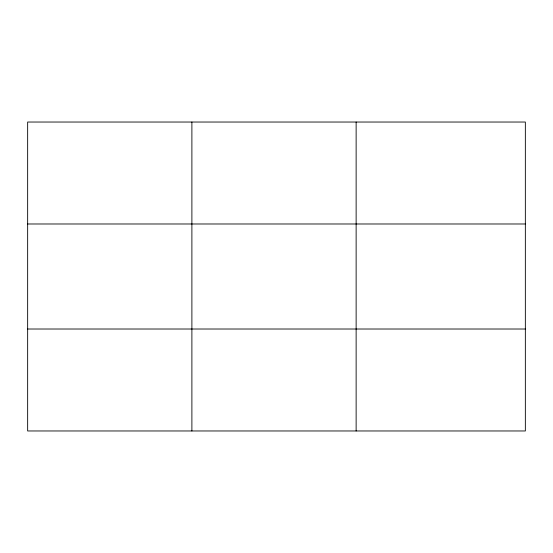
<?xml version="1.0" encoding="UTF-8"?>
<svg xmlns="http://www.w3.org/2000/svg" width="553" height="553" viewBox="0 0 553 553"><rect width="100%" height="100%" fill="white"/><g stroke="black" fill="none" stroke-linecap="round" stroke-linejoin="round"><path stroke-width="0.83" d="M191.891 430.967L191.891 122.033M356.132 430.967L356.132 122.033M525.35 223.986L525.35 122.033L27.65 122.033L27.65 430.967L525.35 430.967L525.35 223.986L27.65 223.986M27.65 329.014L525.35 329.014"/></g></svg>
